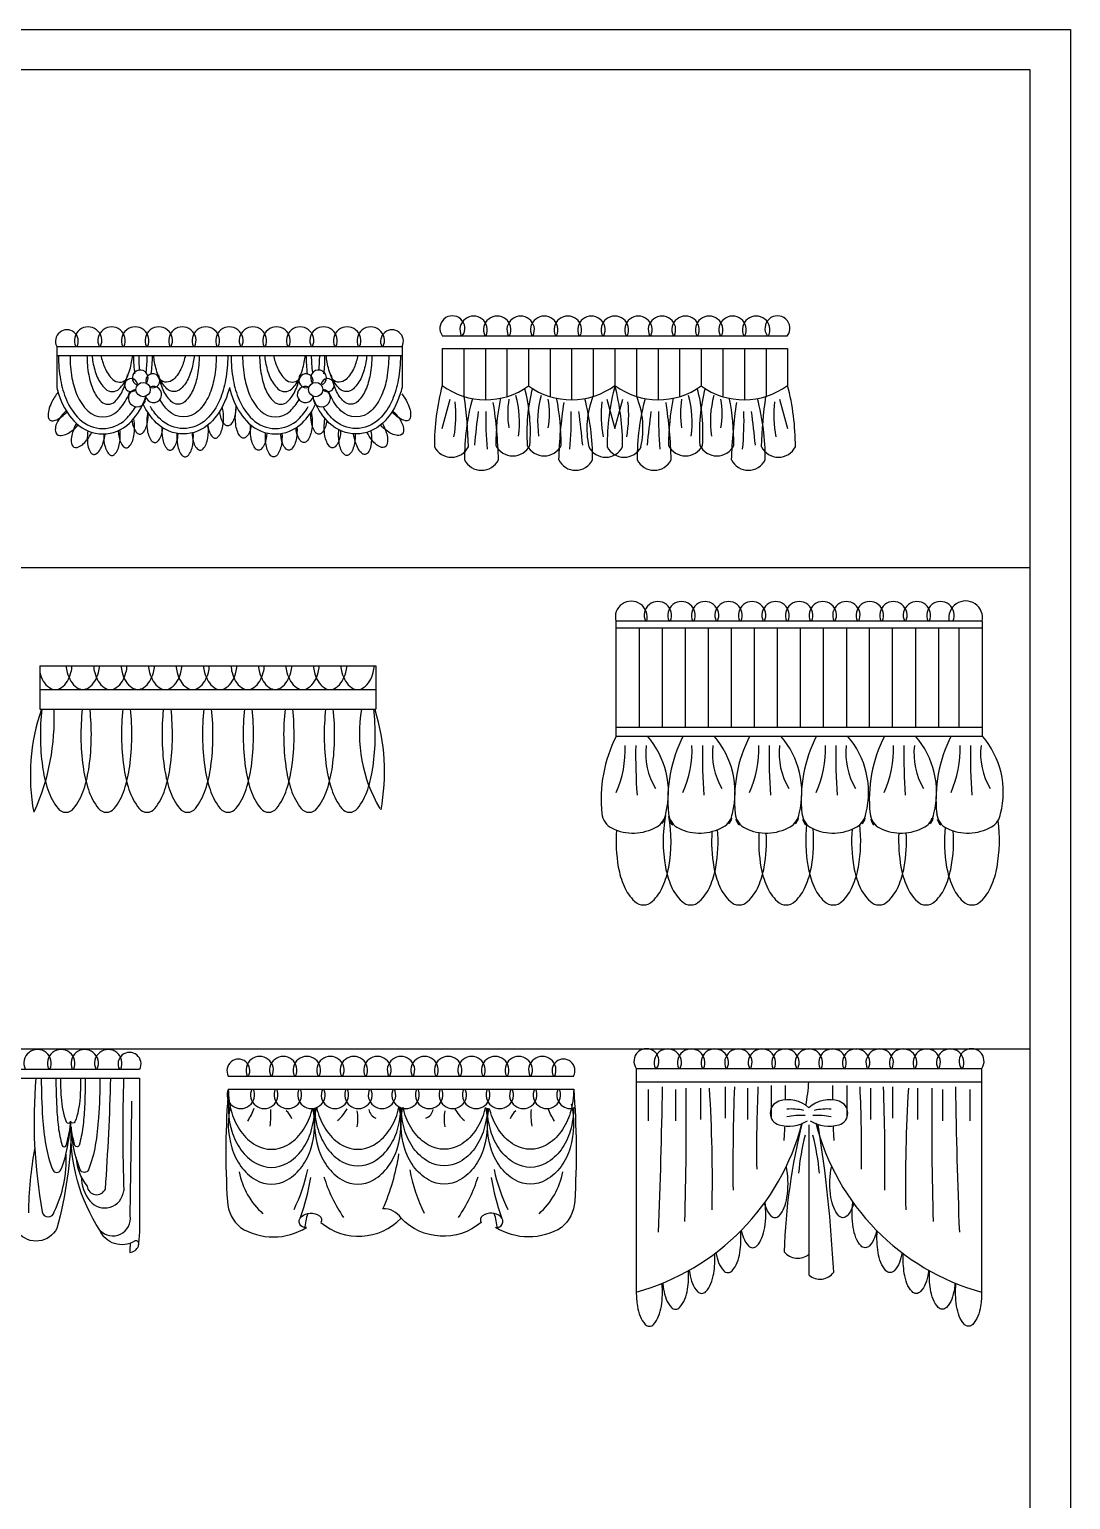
# Model space of a CAD drawing. Header units: inches. Extents: x 8.9 to 51.4, y 16 to 40.8.
# Drawn here: x 21.2 to 29.86, y 28.57 to 40.79 of the extents above; entities that cross this region are included whole.
import ezdxf

# ---------------------------------------------------------------- set-up
doc = ezdxf.new("R2010")
doc.units = ezdxf.units.IN
doc.header["$MEASUREMENT"] = 0
for name, color, linetype in [('02', 2, 'Continuous'), ('4', 4, 'Continuous'), ('kadrbm', 4, 'Continuous')]:
    doc.layers.add(name, color=color, linetype=linetype)

# ---------------------------------------------------------------- blocks, each defined once
blk = doc.blocks.new('kadrbm')
at = {"layer": 'kadrbm', "color": 4}
blk.add_lwpolyline([(0, 0), (0, 24.797), (21, 24.797), (21, 0), (0, 0)], close=True, dxfattribs=at)
blk.add_lwpolyline([(20.663, 0.326), (20.663, 24.46), (0.337, 24.46), (0.337, 0.326), (20.663, 0.326)], dxfattribs=at)

msp = doc.modelspace()

# ---------------------------------------------------------------- linework, layer by layer
at = {"layer": '02'}
for p, q in [((24.636, 38.136), (27.507, 38.136)), ((24.815, 38.136), (24.815, 37.738)), ((24.995, 38.136), (24.995, 37.712)), ((25.174, 38.136), (25.174, 37.742)), ((25.354, 38.136), (25.354, 37.827)), ((25.533, 38.136), (25.533, 37.742)), ((25.712, 38.136), (25.712, 37.712)), ((25.892, 38.136), (25.892, 37.738)), ((26.071, 38.136), (26.071, 37.831)), ((26.251, 38.136), (26.251, 37.738)), ((26.43, 38.136), (26.43, 37.712)), ((26.61, 38.136), (26.61, 37.742)), ((26.789, 38.136), (26.789, 37.827)), ((26.969, 38.136), (26.969, 37.742)), ((27.148, 38.136), (27.148, 37.712)), ((27.328, 38.136), (27.328, 37.738)), ((21.43, 38.08), (24.302, 38.08)), ((26.081, 35.817), (29.127, 35.817)), ((26.273, 35.817), (26.273, 34.991)), ((26.464, 35.817), (26.464, 34.991)), ((26.656, 35.817), (26.656, 34.991)), ((26.847, 35.817), (26.847, 34.991)), ((27.038, 35.817), (27.038, 34.991)), ((27.23, 35.817), (27.23, 34.991)), ((27.421, 35.817), (27.421, 34.991)), ((27.613, 35.817), (27.613, 34.991)), ((27.804, 35.817), (27.804, 34.991)), ((27.996, 35.817), (27.996, 34.991)), ((28.187, 35.817), (28.187, 34.991)), ((28.378, 35.817), (28.378, 34.991)), ((28.57, 35.817), (28.57, 34.991)), ((28.761, 35.817), (28.761, 34.991)), ((28.931, 35.817), (28.931, 34.991)), ((21.289, 35.304), (24.084, 35.304)), ((21.289, 35.141), (24.084, 35.141)), ((26.081, 34.991), (29.127, 34.991)), ((26.081, 34.915), (29.127, 34.915)), ((19.248, 32.074), (22.12, 32.074)), ((26.249, 32.044), (29.121, 32.044)), ((22.857, 31.983), (25.729, 31.983)), ((26.347, 31.979), (26.347, 31.718)), ((26.576, 31.979), (26.576, 31.718)), ((26.782, 31.99), (26.782, 31.729)), ((26.989, 32.001), (26.989, 31.74)), ((27.174, 31.99), (27.174, 31.729)), ((27.37, 32.012), (27.37, 31.751)), ((28.001, 32.012), (28.001, 31.751)), ((28.196, 31.99), (28.196, 31.729)), ((28.381, 32.001), (28.381, 31.74)), ((28.588, 31.99), (28.588, 31.729)), ((28.795, 31.979), (28.795, 31.718)), ((29.023, 31.979), (29.023, 31.718))]:
    msp.add_line(p, q, dxfattribs=at)
for points in [[(21.445, 38.077, 0.043695), (21.462, 37.876, 0.05708), (21.511, 37.71, 0.099506), (21.621, 37.55, 0.405999), (22.005, 37.55, 0.067343), (22.087, 37.654, 0.05708)], [(21.541, 38.077, 0.043695), (21.557, 37.892, 0.05708), (21.6, 37.748, 0.099506), (21.689, 37.619, 0.405999), (21.938, 37.619, 0.099506), (22.026, 37.748, 0.013034), (22.039, 37.78, 0.043695)], [(21.682, 38.08, 0.042356), (21.696, 37.918, 0.05708), (21.733, 37.794, 0.099506), (21.8, 37.697, 0.405999), (21.915, 37.697, 0.099506), (21.981, 37.794, 0.05708), (22.018, 37.918, 0.042356)], [(21.723, 38.08, 0.015011), (21.731, 38.023, 0.05708), (21.768, 37.899, 0.099506), (21.835, 37.802, 0.405999), (21.95, 37.802, 0.099506), (22.016, 37.899, 0.05708), (22.053, 38.023, 0.015011), (22.062, 38.08, 0.043695)], [(21.797, 38.08, 0.047353), (21.83, 37.978, 0.099506), (21.896, 37.881, 0.400739), (22.01, 37.88, 0.099506)], [(22.081, 37.926, -0.032306), (22.071, 38.08, -0.05708)], [(22.121, 37.959, -0.026347), (22.115, 38.08, -0.05708)], [(22.174, 37.937, 0.031034), (22.182, 38.08, 0.05708)], [(22.852, 38.077, -0.043695), (22.835, 37.876, -0.05708), (22.786, 37.71, -0.099506), (22.676, 37.55, -0.405999), (22.292, 37.55, -0.067343), (22.21, 37.654, -0.05708)], [(22.216, 37.926, 0.032306), (22.226, 38.08, 0.05708)], [(22.574, 38.08, -0.015011), (22.566, 38.023, -0.05708), (22.529, 37.899, -0.099506), (22.462, 37.802, -0.405999), (22.347, 37.802, -0.099506), (22.281, 37.899, -0.05708), (22.244, 38.023, -0.015011), (22.236, 38.08, -0.043695)], [(22.615, 38.08, -0.042356), (22.601, 37.918, -0.05708), (22.564, 37.794, -0.099506), (22.497, 37.697, -0.405999), (22.383, 37.697, -0.099506), (22.316, 37.794, -0.05708), (22.279, 37.918, -0.042356)], [(22.5, 38.08, -0.047353), (22.468, 37.978, -0.099506), (22.401, 37.881, -0.400739), (22.287, 37.88, -0.099506)], [(22.756, 38.077, -0.043695), (22.74, 37.892, -0.05708), (22.697, 37.748, -0.099506), (22.608, 37.619, -0.405999), (22.359, 37.619, -0.074869), (22.288, 37.713, -0.013034)], [(22.88, 38.077, 0.043695), (22.898, 37.876, 0.05708), (22.947, 37.71, 0.099506), (23.057, 37.55, 0.405999), (23.441, 37.55, 0.067343), (23.522, 37.654, 0.05708)], [(22.976, 38.077, 0.043695), (22.993, 37.892, 0.05708), (23.036, 37.748, 0.099506), (23.124, 37.619, 0.405999), (23.373, 37.619, 0.074869), (23.445, 37.713, 0.013034)], [(23.117, 38.08, 0.042356), (23.132, 37.918, 0.05708), (23.168, 37.794, 0.099506), (23.235, 37.697, 0.405999), (23.35, 37.697, 0.099506), (23.417, 37.794, 0.05708), (23.453, 37.918, 0.042356)], [(23.158, 38.08, 0.015011), (23.167, 38.023, 0.05708), (23.203, 37.899, 0.099506), (23.27, 37.802, 0.405999), (23.385, 37.802, 0.099506), (23.452, 37.899, 0.05708), (23.488, 38.023, 0.015011), (23.497, 38.08, 0.043695)], [(23.232, 38.08, 0.047353), (23.265, 37.978, 0.099506), (23.332, 37.881, 0.400739), (23.445, 37.88, 0.099506)], [(23.516, 37.926, -0.032306), (23.507, 38.08, -0.05708)], [(23.559, 37.937, -0.031034), (23.55, 38.08, -0.05708)], [(23.611, 37.959, 0.026347), (23.617, 38.08, 0.05708)], [(24.288, 38.077, -0.043695), (24.27, 37.876, -0.05708), (24.221, 37.71, -0.099506), (24.111, 37.55, -0.405999), (23.727, 37.55, -0.067343), (23.646, 37.654, -0.05708)], [(23.652, 37.926, 0.032306), (23.661, 38.08, 0.05708)], [(24.009, 38.08, -0.015011), (24.001, 38.023, -0.05708), (23.964, 37.899, -0.099506), (23.897, 37.802, -0.405999), (23.783, 37.802, -0.099506), (23.716, 37.899, -0.05708), (23.679, 38.023, -0.015011), (23.671, 38.08, -0.043695)], [(24.191, 38.077, -0.043695), (24.175, 37.892, -0.05708), (24.132, 37.748, -0.099506), (24.044, 37.619, -0.405999), (23.794, 37.619, -0.099506), (23.706, 37.748, -0.013034), (23.693, 37.78, -0.043695)], [(24.051, 38.08, -0.042356), (24.036, 37.918, -0.05708), (23.999, 37.794, -0.099506), (23.933, 37.697, -0.405999), (23.818, 37.697, -0.099506), (23.751, 37.794, -0.05708), (23.714, 37.918, -0.042356)], [(23.935, 38.08, -0.047353), (23.903, 37.978, -0.099506), (23.836, 37.881, -0.400739), (23.722, 37.88, -0.099506)], [(22.065, 37.869, 0.005948), (22.068, 37.884, 0.043695)], [(23.668, 37.869, -0.005948), (23.665, 37.884, -0.043695)], [(21.441, 37.775, 0.046326), (21.387, 37.688)], [(24.3, 37.762, -0.039246), (24.345, 37.688, -0.052031), (24.368, 37.627, -0.095297), (24.372, 37.567, -0.438151), (24.33, 37.537, -0.095297), (24.275, 37.56, -0.052031), (24.225, 37.602, -0.00485), (24.217, 37.61, -0.039246)], [(21.387, 37.688, 0.052031), (21.364, 37.627, 0.095297), (21.36, 37.567, 0.438151), (21.402, 37.537, 0.095297), (21.457, 37.56, 0.052031), (21.508, 37.602, 0.00485), (21.515, 37.61, 0.039246)], [(22.685, 37.499, 0.003461), (22.685, 37.493, 0.055034), (22.7, 37.443, 0.097915), (22.726, 37.402, 0.41873), (22.771, 37.402, 0.097915), (22.797, 37.443, 0.055034), (22.812, 37.493, 0.083881), (22.812, 37.631, 0.023331), (22.807, 37.653, 0.097915)], [(22.921, 37.661, -0.041171), (22.915, 37.593, -0.055034), (22.901, 37.543, -0.097915), (22.874, 37.503, -0.41873), (22.83, 37.503, -0.097915), (22.803, 37.543, -0.055034), (22.789, 37.593, -0.013821), (22.786, 37.616, -0.041867)], [(23.048, 37.499, -0.003461), (23.047, 37.493, -0.055034), (23.033, 37.443, -0.097915), (23.006, 37.402, -0.41873), (22.961, 37.402, -0.097915), (22.935, 37.443, -0.055034), (22.921, 37.493, -0.083882), (22.921, 37.631, -0.023331), (22.925, 37.653, -0.097915)], [(21.447, 37.546, 0.061483), (21.424, 37.499, 0.102409), (21.419, 37.45, 0.379875), (21.456, 37.415, 0.102409), (21.504, 37.423, 0.061483), (21.55, 37.449, 0.055916), (21.609, 37.502, 0.061483)], [(21.509, 37.62, 0.068099), (21.447, 37.546)], [(21.594, 37.515, 0.050772), (21.562, 37.44)], [(21.941, 37.454, 0.02593), (21.946, 37.412, 0.055034), (21.96, 37.361, 0.097915), (21.986, 37.321, 0.41873), (22.031, 37.321, 0.097915), (22.058, 37.361, 0.055034), (22.072, 37.412, 0.083881), (22.072, 37.55, 0.006471), (22.071, 37.556, 0.097915)], [(22.056, 37.539, 0.008971), (22.058, 37.524, 0.055034), (22.073, 37.474, 0.097915), (22.099, 37.434, 0.41873), (22.144, 37.434, 0.097915), (22.17, 37.474, 0.055034), (22.185, 37.524, 0.047594), (22.19, 37.603, 0.055034)], [(22.187, 37.608, 0.01585), (22.184, 37.593, 0.083882), (22.184, 37.456)], [(23.549, 37.593, -0.083881), (23.549, 37.456, -0.055034), (23.534, 37.405, -0.097915), (23.508, 37.365, -0.41873), (23.463, 37.365, -0.097915), (23.437, 37.405, -0.055034), (23.422, 37.456, -0.013192), (23.419, 37.477, -0.041867)], [(23.676, 37.539, -0.008971), (23.674, 37.524, -0.055034), (23.66, 37.474, -0.097915), (23.633, 37.434, -0.41873), (23.588, 37.434, -0.097915), (23.562, 37.474, -0.055034), (23.548, 37.524, -0.047594), (23.542, 37.603, -0.055034)], [(23.546, 37.608, -0.01585), (23.549, 37.593, -0.041867)], [(23.792, 37.454, -0.02593), (23.787, 37.412, -0.055034), (23.772, 37.361, -0.097915), (23.746, 37.321, -0.41873), (23.701, 37.321, -0.097915), (23.675, 37.361, -0.055034), (23.66, 37.412, -0.083882), (23.66, 37.55, -0.006471), (23.662, 37.556, -0.097915)], [(24.139, 37.515, -0.050772), (24.171, 37.44, -0.057453), (24.181, 37.387, -0.099779), (24.175, 37.338, -0.403725), (24.132, 37.315, -0.099779), (24.088, 37.338, -0.057453), (24.05, 37.377, -0.046965), (24.01, 37.441, -0.057453)], [(24.223, 37.62, -0.068099), (24.286, 37.546, -0.061483), (24.308, 37.499, -0.102409), (24.314, 37.45, -0.379876), (24.276, 37.415, -0.102409), (24.228, 37.423, -0.061483), (24.182, 37.449, -0.055916), (24.123, 37.502, -0.061483)], [(21.562, 37.44, 0.057453), (21.551, 37.387, 0.099779), (21.557, 37.338, 0.403725), (21.6, 37.315, 0.099779), (21.644, 37.338, 0.057453), (21.682, 37.377, 0.046965), (21.723, 37.441, 0.057453)], [(21.689, 37.453, 0.042336), (21.685, 37.374)], [(21.685, 37.374, 0.053433), (21.693, 37.317, 0.096561), (21.715, 37.27, 0.428974), (21.762, 37.264, 0.096561), (21.795, 37.304, 0.053433), (21.817, 37.357, 0.039314), (21.833, 37.428, 0.040461)], [(21.821, 37.428, 0.047854), (21.826, 37.349)], [(21.826, 37.349, 0.055034), (21.841, 37.298, 0.097915), (21.867, 37.258, 0.41873), (21.912, 37.258, 0.097915), (21.938, 37.298, 0.055034), (21.953, 37.349, 0.068371), (21.956, 37.462, 0.055034)], [(22.184, 37.456, 0.055034), (22.198, 37.405, 0.097915), (22.225, 37.365, 0.41873), (22.269, 37.365, 0.097915), (22.296, 37.405, 0.055034), (22.31, 37.456, 0.013192), (22.313, 37.477, 0.041867)], [(22.304, 37.483, 0.054846), (22.309, 37.393)], [(22.309, 37.393, 0.055034), (22.324, 37.342, 0.097915), (22.35, 37.302, 0.41873), (22.395, 37.302, 0.097915), (22.421, 37.342, 0.055034), (22.436, 37.393, 0.023061), (22.44, 37.431, 0.041867)], [(22.43, 37.432, 0.0582), (22.435, 37.337)], [(22.435, 37.337, 0.055034), (22.449, 37.286, 0.097915), (22.476, 37.246, 0.41873), (22.52, 37.246, 0.097915), (22.547, 37.286, 0.055034), (22.561, 37.337, 0.061855), (22.565, 37.438, 0.055034)], [(22.555, 37.436, 0.026131), (22.56, 37.393, 0.055034), (22.574, 37.342, 0.097915), (22.601, 37.302, 0.41873), (22.646, 37.302, 0.097915), (22.672, 37.342, 0.055034), (22.686, 37.393, 0.067109), (22.69, 37.503, 0.055034)], [(23.177, 37.436, -0.026131), (23.172, 37.393, -0.055034), (23.158, 37.342, -0.097915), (23.131, 37.302, -0.41873), (23.087, 37.302, -0.097915), (23.06, 37.342, -0.055034), (23.046, 37.393, -0.067109), (23.042, 37.503, -0.055034)], [(23.303, 37.432, -0.0582), (23.298, 37.337, -0.055034), (23.283, 37.286, -0.097915), (23.257, 37.246, -0.41873), (23.212, 37.246, -0.097915), (23.186, 37.286, -0.055034), (23.171, 37.337, -0.061855), (23.167, 37.438, -0.055034)], [(23.428, 37.483, -0.054846), (23.423, 37.393, -0.055034), (23.409, 37.342, -0.097915), (23.382, 37.302, -0.41873), (23.338, 37.302, -0.097915), (23.311, 37.342, -0.055034), (23.297, 37.393, -0.023061), (23.292, 37.431, -0.041867)], [(23.912, 37.428, -0.047854), (23.906, 37.349, -0.055034), (23.892, 37.298, -0.097915), (23.865, 37.258, -0.41873), (23.82, 37.258, -0.097915), (23.794, 37.298, -0.055034), (23.78, 37.349, -0.068371), (23.776, 37.462, -0.055034)], [(24.043, 37.453, -0.042336), (24.047, 37.374, -0.053433), (24.039, 37.317, -0.096561), (24.017, 37.27, -0.428974), (23.971, 37.264, -0.096561), (23.937, 37.304, -0.053433), (23.915, 37.357, -0.039314), (23.899, 37.428, -0.040461)], [(21.289, 35.447, 0.001819), (21.289, 35.444, 0.07478), (21.319, 35.373, 0.106996), (21.369, 35.319, 0.309503), (21.469, 35.319)], [(21.469, 35.319, 0.106996), (21.519, 35.373, 0.07478), (21.549, 35.444, 0.036659), (21.559, 35.5, 0.024754)], [(21.508, 35.5, 0.036659), (21.518, 35.444, 0.07478), (21.548, 35.373, 0.106996), (21.598, 35.319, 0.309503), (21.697, 35.319)], [(21.697, 35.319, 0.106996), (21.748, 35.373, 0.07478), (21.777, 35.444, 0.036659), (21.787, 35.5, 0.024754)], [(21.736, 35.5, 0.036659), (21.746, 35.444, 0.07478), (21.776, 35.373, 0.106996), (21.826, 35.319, 0.309503), (21.926, 35.319)], [(21.926, 35.319, 0.106996), (21.976, 35.373, 0.07478), (22.006, 35.444, 0.036659), (22.016, 35.5, 0.024754)], [(21.965, 35.5, 0.036659), (21.975, 35.444, 0.07478), (22.004, 35.373, 0.106996), (22.055, 35.319, 0.309503), (22.154, 35.319)], [(22.154, 35.319, 0.106996), (22.204, 35.373, 0.07478), (22.234, 35.444, 0.036659), (22.244, 35.5, 0.024754)], [(22.193, 35.5, 0.036659), (22.203, 35.444, 0.07478), (22.233, 35.373, 0.106996), (22.283, 35.319, 0.309503), (22.383, 35.319)], [(22.383, 35.319, 0.106996), (22.433, 35.373, 0.07478), (22.463, 35.444, 0.036659), (22.472, 35.5, 0.024754)], [(22.422, 35.5, 0.036659), (22.431, 35.444, 0.07478), (22.461, 35.373, 0.106996), (22.511, 35.319, 0.309503), (22.611, 35.319)], [(22.611, 35.319, 0.106996), (22.661, 35.373, 0.07478), (22.691, 35.444, 0.036659), (22.701, 35.5, 0.024754)], [(22.65, 35.5, 0.036659), (22.66, 35.444, 0.07478), (22.69, 35.373, 0.106996), (22.74, 35.319, 0.309503), (22.84, 35.319)], [(22.84, 35.319, 0.106996), (22.89, 35.373, 0.07478), (22.92, 35.444, 0.036659), (22.929, 35.5, 0.024754)], [(22.879, 35.5, 0.036659), (22.888, 35.444, 0.07478), (22.918, 35.373, 0.106996), (22.968, 35.319, 0.309503), (23.068, 35.319)], [(23.068, 35.319, 0.106996), (23.118, 35.373, 0.07478), (23.148, 35.444, 0.036659), (23.158, 35.5, 0.024754)], [(23.107, 35.5, 0.036659), (23.117, 35.444, 0.07478), (23.147, 35.373, 0.106996), (23.197, 35.319, 0.309503), (23.296, 35.319)], [(23.296, 35.319, 0.106996), (23.346, 35.373, 0.07478), (23.376, 35.444, 0.036659), (23.386, 35.5, 0.024754)], [(23.335, 35.5, 0.036659), (23.345, 35.444, 0.07478), (23.375, 35.373, 0.106996), (23.425, 35.319, 0.309503), (23.525, 35.319)], [(23.525, 35.319, 0.106996), (23.575, 35.373, 0.07478), (23.605, 35.444, 0.036659), (23.614, 35.5, 0.024754)], [(23.564, 35.5, 0.036659), (23.573, 35.444, 0.07478), (23.603, 35.373, 0.106996), (23.653, 35.319, 0.309503), (23.753, 35.319)], [(23.753, 35.319, 0.106996), (23.803, 35.373, 0.07478), (23.833, 35.444, 0.036659), (23.843, 35.5, 0.024754)], [(23.792, 35.5, 0.036659), (23.802, 35.444, 0.07478), (23.832, 35.373, 0.106996), (23.882, 35.319, 0.309503), (23.982, 35.319)], [(23.982, 35.319, 0.106996), (24.032, 35.373, 0.07478), (24.062, 35.444, 0.036659), (24.071, 35.5, 0.024754)], [(21.306, 35.141, 0.060753), (21.312, 34.664, 0.045475), (21.356, 34.472, 0.088394), (21.441, 34.314, 0.483941), (21.571, 34.314)], [(21.571, 34.314, 0.088394), (21.656, 34.472, 0.045475), (21.7, 34.664, 0.060753), (21.707, 35.141, 0.045475)], [(21.643, 35.141, 0.060753), (21.649, 34.664, 0.045475), (21.694, 34.472, 0.088394), (21.778, 34.314, 0.483941), (21.908, 34.314)], [(21.908, 34.314, 0.088394), (21.993, 34.472, 0.045475), (22.037, 34.664, 0.060753), (22.044, 35.141, 0.045475)], [(21.98, 35.141, 0.060753), (21.987, 34.664, 0.045475), (22.031, 34.472, 0.088394), (22.116, 34.314, 0.483941), (22.246, 34.314)], [(22.246, 34.314, 0.088394), (22.33, 34.472, 0.045475), (22.375, 34.664, 0.060753), (22.381, 35.141, 0.045475)], [(22.317, 35.141, 0.060753), (22.324, 34.664, 0.045475), (22.368, 34.472, 0.088394), (22.453, 34.314, 0.483941), (22.583, 34.314)], [(22.583, 34.314, 0.088394), (22.668, 34.472, 0.045475), (22.712, 34.664, 0.060753), (22.718, 35.141, 0.045475)], [(22.654, 35.141, 0.060753), (22.661, 34.664, 0.045475), (22.705, 34.472, 0.088394), (22.79, 34.314, 0.483941), (22.92, 34.314)], [(22.92, 34.314, 0.088394), (23.005, 34.472, 0.045475), (23.049, 34.664, 0.060753), (23.055, 35.141, 0.045475)], [(22.992, 35.141, 0.060753), (22.998, 34.664, 0.045475), (23.042, 34.472, 0.088394), (23.127, 34.314, 0.483941), (23.257, 34.314)], [(23.257, 34.314, 0.088394), (23.342, 34.472, 0.045475), (23.386, 34.664, 0.060753), (23.393, 35.141, 0.045475)], [(23.329, 35.141, 0.060753), (23.335, 34.664, 0.045475), (23.379, 34.472, 0.088394), (23.464, 34.314, 0.483941), (23.594, 34.314)], [(23.594, 34.314, 0.088394), (23.679, 34.472, 0.045475), (23.723, 34.664, 0.060753), (23.73, 35.141, 0.045475)], [(23.666, 35.141, 0.060753), (23.672, 34.664, 0.045475), (23.717, 34.472, 0.088394), (23.801, 34.314, 0.483941), (23.931, 34.314)], [(23.931, 34.314, 0.088394), (24.016, 34.472, 0.045475), (24.061, 34.664, 0.060753), (24.067, 35.141, 0.045475)], [(26.491, 34.256, 0.086872), (26.492, 33.828)], [(26.878, 34.123, 0.05981), (26.894, 33.828)], [(27.269, 34.115, 0.058142), (27.286, 33.828)], [(27.666, 34.184, 0.072119), (27.678, 33.828)], [(28.043, 34.142, 0.063692), (28.058, 33.828)], [(28.432, 34.111, 0.057246), (28.45, 33.828)], [(28.817, 34.159, 0.067002), (28.83, 33.828)], [(21.302, 32.074, 0.017762), (21.313, 31.744, 0.024089), (21.34, 31.516, 0.054459), (21.397, 31.312, 0.67524), (21.465, 31.312, 0.054459), (21.523, 31.516, 0.018684), (21.546, 31.693, 0.017254)], [(21.424, 32.074, 0.01311), (21.43, 31.832, 0.017696), (21.444, 31.666, 0.041211), (21.475, 31.514, 0.748339), (21.509, 31.514, 0.041211), (21.541, 31.666, 0.004689), (21.546, 31.71, 0.0126)], [(21.462, 32.074, 0.019476), (21.467, 31.914, 0.025547), (21.481, 31.806, 0.057304), (21.509, 31.711, 0.659721), (21.544, 31.711, 0.002703), (21.546, 31.715, 0.025547)], [(21.789, 32.074, -0.017762), (21.778, 31.744, -0.024089), (21.751, 31.516, -0.054459), (21.694, 31.312, -0.67524), (21.626, 31.312, -0.054459), (21.568, 31.516, -0.018684), (21.546, 31.693, -0.017254)], [(21.667, 32.074, -0.01311), (21.662, 31.832, -0.017696), (21.647, 31.666, -0.041211), (21.616, 31.514, -0.748339), (21.582, 31.514, -0.041211), (21.55, 31.666, -0.004689), (21.546, 31.71, -0.0126)], [(21.629, 32.074, -0.019476), (21.624, 31.914, -0.025547), (21.61, 31.806, -0.057304), (21.582, 31.711, -0.659721), (21.547, 31.711, -0.002703), (21.546, 31.715, -0.025547)], [(22.857, 31.983, 0.072304), (22.886, 31.785, 0.083535), (22.962, 31.629, 0.106623), (23.085, 31.517, 0.268075), (23.347, 31.517, 0.106623), (23.47, 31.629, 0.083535), (23.546, 31.785, 0.013094), (23.556, 31.82, 0.072304)], [(25.729, 31.983, -0.072304), (25.7, 31.785, -0.083535), (25.624, 31.629, -0.106623), (25.5, 31.517, -0.268075), (25.239, 31.517, -0.106623), (25.116, 31.629, -0.083535), (25.04, 31.785, -0.013094), (25.03, 31.82, -0.072304)], [(22.859, 31.881, 0.090142), (22.886, 31.634)], [(22.876, 31.856, 0.131947), (22.886, 31.495)], [(22.886, 31.634, 0.083535), (22.962, 31.478, 0.106623), (23.085, 31.367, 0.268075), (23.347, 31.367, 0.106623), (23.47, 31.478, 0.083535), (23.546, 31.634, 0.068923), (23.575, 31.823, 0.072304)], [(22.886, 31.495, 0.083535), (22.962, 31.34, 0.106623), (23.085, 31.228, 0.268075), (23.347, 31.228, 0.106623), (23.47, 31.34, 0.083535), (23.546, 31.495, 0.118598), (23.563, 31.821, 0.083535)], [(23.587, 31.827, 0.120833), (23.603, 31.495)], [(23.575, 31.823, 0.064574), (23.603, 31.646, 0.083535), (23.68, 31.49, 0.106623), (23.803, 31.379, 0.268075), (24.064, 31.379, 0.106623), (24.187, 31.49, 0.083535), (24.264, 31.646, 0.065834), (24.292, 31.826, 0.072304)], [(23.592, 31.828, 0.016263), (23.603, 31.785, 0.083535), (23.68, 31.629, 0.106623), (23.803, 31.517, 0.268075), (24.064, 31.517, 0.106623), (24.187, 31.629, 0.083535), (24.264, 31.785, 0.01813), (24.276, 31.833, 0.072304)], [(23.603, 31.495, 0.083535), (23.68, 31.34, 0.106623), (23.803, 31.228, 0.268075), (24.064, 31.228, 0.106623), (24.187, 31.34, 0.083535), (24.264, 31.495, 0.122933), (24.279, 31.832, 0.046669)], [(24.998, 31.827, -0.120833), (24.982, 31.495, -0.083535), (24.906, 31.34, -0.106623), (24.783, 31.228, -0.268075), (24.522, 31.228, -0.106623), (24.398, 31.34, -0.083535), (24.322, 31.495, -0.119285), (24.305, 31.822, -0.046669)], [(25.011, 31.823, -0.064574), (24.982, 31.646, -0.083535), (24.906, 31.49, -0.106623), (24.783, 31.379, -0.268075), (24.522, 31.379, -0.106623), (24.398, 31.49, -0.083535), (24.322, 31.646, -0.065834), (24.294, 31.826, -0.072304)], [(24.994, 31.828, -0.016263), (24.982, 31.785, -0.083535), (24.906, 31.629, -0.106623), (24.783, 31.517, -0.268075), (24.522, 31.517, -0.106623), (24.398, 31.629, -0.083535), (24.322, 31.785, -0.01813), (24.31, 31.833, -0.072304)], [(25.709, 31.856, -0.131947), (25.7, 31.495, -0.083535), (25.624, 31.34, -0.106623), (25.5, 31.228, -0.268075), (25.239, 31.228, -0.106623), (25.116, 31.34, -0.083535), (25.04, 31.495, -0.118598), (25.023, 31.821, -0.083535)], [(25.729, 31.832, -0.072304), (25.7, 31.634, -0.083535), (25.624, 31.478, -0.106623), (25.5, 31.367, -0.268075), (25.239, 31.367, -0.106623), (25.116, 31.478, -0.083535), (25.04, 31.634, -0.068923), (25.011, 31.823, -0.072304)]]:
    msp.add_lwpolyline(points, format="xyb", dxfattribs=at)
for centre in [(22.149, 37.796), (23.584, 37.796)]:
    msp.add_circle(centre, 0.0595, dxfattribs=at)
for centre, radius, start, end in [((24.72, 38.305), 0.104, 324.1434, 215.8566), ((24.897, 38.293), 0.114, 334.6887, 205.3113), ((25.093, 38.293), 0.114, 334.6887, 205.3113), ((25.288, 38.293), 0.114, 334.6887, 205.3113), ((25.484, 38.293), 0.114, 334.6887, 205.3113), ((25.68, 38.293), 0.114, 334.6887, 205.3113), ((25.876, 38.293), 0.114, 334.6887, 205.3113), ((26.071, 38.293), 0.114, 334.6887, 205.3113), ((26.267, 38.293), 0.114, 334.6887, 205.3113), ((26.463, 38.293), 0.114, 334.6887, 205.3113), ((26.659, 38.293), 0.114, 334.6887, 205.3113), ((26.855, 38.293), 0.114, 334.6887, 205.3113), ((27.05, 38.293), 0.114, 334.6887, 205.3113), ((27.246, 38.293), 0.114, 334.6887, 205.3113), ((27.423, 38.305), 0.104, 324.1434, 215.8566), ((21.515, 38.198), 0.095, 332.5716, 207.4284), ((21.691, 38.203), 0.114, 334.6887, 205.3113), ((21.887, 38.203), 0.114, 334.6887, 205.3113), ((22.083, 38.203), 0.114, 334.6887, 205.3113), ((22.279, 38.203), 0.114, 334.6887, 205.3113), ((22.475, 38.203), 0.114, 334.6887, 205.3113), ((22.67, 38.203), 0.114, 334.6887, 205.3113), ((22.866, 38.203), 0.114, 334.6887, 205.3113), ((23.062, 38.203), 0.114, 334.6887, 205.3113), ((23.258, 38.203), 0.114, 334.6887, 205.3113), ((23.454, 38.203), 0.114, 334.6887, 205.3113), ((23.649, 38.203), 0.114, 334.6887, 205.3113), ((23.845, 38.203), 0.114, 334.6887, 205.3113), ((24.041, 38.203), 0.114, 334.6887, 205.3113), ((24.218, 38.198), 0.095, 332.5716, 207.4284), ((22.049, 37.833), 0.0542, 7.5388, 317.3479), ((22.125, 37.893), 0.0653, 318.4209, 248.9094), ((22.229, 37.869), 0.0584, 245.3584, 198.5288), ((23.503, 37.869), 0.0584, 341.4712, 294.6416), ((23.607, 37.893), 0.0653, 291.0906, 221.5791), ((23.683, 37.833), 0.0542, 222.6521, 172.4612), ((22.098, 37.725), 0.0721, 97.3887, 12.5016), ((22.235, 37.755), 0.0677, 192.4785, 116.3958), ((23.498, 37.755), 0.0677, 63.6042, 347.5215), ((23.634, 37.725), 0.0721, 167.4984, 82.6113), ((24.997, 38.318), 0.607, 233.4036, 305.9217), ((25.71, 38.318), 0.607, 234.0783, 306.5964), ((26.433, 38.318), 0.607, 233.4036, 305.9217), ((27.145, 38.318), 0.607, 234.0783, 306.5964), ((3.057, 43.473), 22.398, 344.46, 345.1045), ((23.716, 37.586), 1.034, 349.8018, 6.0302), ((25.903, 37.596), 0.723, 170.5002, 189.4998), ((24.441, 37.527), 0.837, 351.8552, 15.3023), ((26.266, 37.527), 0.837, 164.6977, 188.1448), ((24.804, 37.596), 0.723, 350.5002, 9.4998), ((26.991, 37.586), 1.034, 173.9698, 190.1982), ((47.651, 43.473), 22.398, 194.8955, 195.54), ((4.492, 43.473), 22.398, 344.46, 345.1045), ((25.152, 37.586), 1.034, 349.8018, 6.0302), ((27.339, 37.596), 0.723, 170.5002, 189.4998), ((25.877, 37.527), 0.837, 351.8552, 15.3023), ((27.702, 37.527), 0.837, 164.6977, 188.1448), ((26.24, 37.596), 0.723, 350.5002, 9.4998), ((28.427, 37.586), 1.034, 173.9698, 190.1982), ((49.086, 43.473), 22.398, 194.8955, 195.54), ((31.779, 36.697), 6.905, 172.3631, 174.7106), ((27.506, 37.543), 2.508, 178.3641, 185.5215), ((23.201, 37.543), 2.508, 354.4785, 1.6359), ((18.928, 36.697), 6.905, 5.2894, 7.6369), ((33.215, 36.697), 6.905, 172.3631, 174.7106), ((28.942, 37.543), 2.508, 178.3641, 185.5215), ((24.637, 37.543), 2.508, 354.4785, 1.6359), ((20.364, 36.697), 6.905, 5.2894, 7.6369), ((26.208, 35.904), 0.133, 345.5871, 194.4129), ((26.429, 35.92), 0.114, 334.6887, 205.3113), ((26.625, 35.92), 0.114, 334.6887, 205.3113), ((26.821, 35.92), 0.114, 334.6887, 205.3113), ((27.017, 35.92), 0.114, 334.6887, 205.3113), ((27.212, 35.92), 0.114, 334.6887, 205.3113), ((27.408, 35.92), 0.114, 334.6887, 205.3113), ((27.604, 35.92), 0.114, 334.6887, 205.3113), ((27.8, 35.92), 0.114, 334.6887, 205.3113), ((27.996, 35.92), 0.114, 334.6887, 205.3113), ((28.191, 35.92), 0.114, 334.6887, 205.3113), ((28.387, 35.92), 0.114, 334.6887, 205.3113), ((28.583, 35.92), 0.114, 334.6887, 205.3113), ((28.779, 35.92), 0.114, 334.6887, 205.3113), ((28.988, 35.898), 0.141, 349.1886, 190.8114), ((22.905, 34.588), 1.694, 161.017, 190.3775), ((19.542, 35.06), 1.868, 335.7438, 2.4708), ((25.164, 34.935), 1.217, 170.2629, 210.6259), ((22.427, 34.618), 1.729, 349.4753, 17.3422), ((25.272, 34.808), 0.886, 335.9866, 1.9918), ((30.584, 34.746), 4.34, 178.7803, 184.2366), ((26.907, 34.773), 0.579, 173.524, 210.444), ((25.806, 34.449), 0.711, 345.7404, 40.9651), ((27.673, 34.39), 1.161, 153.1772, 185.8866), ((25.827, 34.808), 0.886, 335.9866, 1.9918), ((31.139, 34.746), 4.34, 178.7803, 184.2366), ((27.461, 34.773), 0.579, 173.524, 210.444), ((26.36, 34.449), 0.711, 345.7404, 40.9651), ((28.227, 34.39), 1.161, 153.1772, 185.8866), ((26.382, 34.808), 0.886, 335.9866, 1.9918), ((31.693, 34.746), 4.34, 178.7803, 184.2366), ((28.016, 34.773), 0.579, 173.524, 210.444), ((26.915, 34.449), 0.711, 345.7404, 40.9651), ((28.782, 34.39), 1.161, 153.1772, 185.8866), ((26.936, 34.808), 0.886, 335.9866, 1.9918), ((32.248, 34.746), 4.34, 178.7803, 184.2366), ((28.571, 34.773), 0.579, 173.524, 210.444), ((27.47, 34.449), 0.711, 345.7404, 40.9651), ((29.348, 34.39), 1.161, 153.1772, 185.8866), ((27.502, 34.808), 0.886, 335.9866, 1.9918), ((32.814, 34.746), 4.34, 178.7803, 184.2366), ((29.137, 34.773), 0.579, 173.524, 210.444), ((28.035, 34.449), 0.711, 345.7404, 40.9651), ((29.902, 34.39), 1.161, 153.1772, 185.8866), ((28.057, 34.808), 0.886, 335.9866, 1.9918), ((33.368, 34.746), 4.34, 178.7803, 184.2366), ((29.691, 34.773), 0.579, 173.524, 210.444), ((26.344, 34.294), 0.152, 299.5694, 352.0695), ((26.419, 34.246), 0.0705, 306.8278, 350.4061), ((26.669, 34.287), 0.152, 185.8866, 244.1958), ((26.592, 34.237), 0.0705, 188.1002, 236.0537), ((26.898, 34.294), 0.152, 299.5694, 352.0695), ((26.974, 34.246), 0.0705, 306.8278, 350.4061), ((27.223, 34.287), 0.152, 185.8866, 244.1958), ((27.147, 34.237), 0.0705, 188.1002, 236.0537), ((27.453, 34.294), 0.152, 299.5694, 352.0695), ((27.528, 34.246), 0.0705, 306.8278, 350.4061), ((27.778, 34.287), 0.152, 185.8866, 244.1958), ((27.702, 34.237), 0.0705, 188.1002, 236.0537), ((28.008, 34.294), 0.152, 299.5694, 352.0695), ((28.083, 34.246), 0.0705, 306.8278, 350.4061), ((28.344, 34.287), 0.152, 185.8866, 244.1958), ((28.268, 34.237), 0.0705, 188.1002, 236.0537), ((28.574, 34.294), 0.152, 299.5694, 352.0695), ((28.638, 34.246), 0.0705, 306.8278, 350.4061), ((28.649, 34.246), 0.0705, 306.8278, 350.4061), ((28.898, 34.287), 0.152, 185.8866, 244.1958), ((28.822, 34.237), 0.0705, 188.1002, 236.0537), ((26.222, 34.51), 0.4, 244.1958, 299.5694), ((26.776, 34.51), 0.4, 244.1958, 299.5694), ((27.331, 34.51), 0.4, 244.1958, 299.5694), ((27.886, 34.51), 0.4, 244.1958, 299.5694), ((28.451, 34.51), 0.4, 244.1958, 299.5694), ((29.006, 34.51), 0.4, 244.1958, 299.5694), ((21.271, 32.197), 0.114, 334.6887, 205.3113), ((21.467, 32.197), 0.114, 334.6887, 205.3113), ((21.663, 32.197), 0.114, 334.6887, 205.3113), ((21.859, 32.197), 0.114, 334.6887, 205.3113), ((22.036, 32.192), 0.0954, 332.0293, 207.9707), ((22.941, 32.136), 0.0955, 331.9206, 208.0794), ((23.118, 32.14), 0.114, 334.6887, 205.3113), ((23.314, 32.14), 0.114, 334.6887, 205.3113), ((23.51, 32.14), 0.114, 334.6887, 205.3113), ((23.706, 32.14), 0.114, 334.6887, 205.3113), ((23.901, 32.14), 0.114, 334.6887, 205.3113), ((24.097, 32.14), 0.114, 334.6887, 205.3113), ((24.293, 32.14), 0.114, 334.6887, 205.3113), ((24.489, 32.14), 0.114, 334.6887, 205.3113), ((24.685, 32.14), 0.114, 334.6887, 205.3113), ((24.88, 32.14), 0.114, 334.6887, 205.3113), ((25.076, 32.14), 0.114, 334.6887, 205.3113), ((25.272, 32.14), 0.114, 334.6887, 205.3113), ((25.468, 32.14), 0.114, 334.6887, 205.3113), ((25.644, 32.136), 0.0955, 331.9206, 208.0794), ((25.484, 31.719), 4.242, 175.2026, 190.2849), ((3.034, 32.522), 18.851, 355.8318, 358.6379), ((38.201, 31.635), 16.221, 178.4487, 181.7598), ((25.721, 32.191), 1.969, 349.9048, 355.7129), ((22.961, 31.934), 0.114, 154.6887, 25.3113), ((23.156, 31.934), 0.114, 154.6887, 25.3113), ((23.352, 31.934), 0.114, 154.6887, 25.3113), ((23.548, 31.934), 0.114, 154.6887, 25.3113), ((23.744, 31.934), 0.114, 154.6887, 25.3113), ((23.939, 31.934), 0.114, 154.6887, 25.3113), ((24.135, 31.934), 0.114, 154.6887, 25.3113), ((24.331, 31.934), 0.114, 154.6887, 25.3113), ((24.527, 31.934), 0.114, 154.6887, 25.3113), ((24.723, 31.934), 0.114, 154.6887, 25.3113), ((24.918, 31.934), 0.114, 154.6887, 25.3113), ((25.114, 31.934), 0.114, 154.6887, 25.3113), ((25.31, 31.934), 0.114, 154.6887, 25.3113), ((25.506, 31.934), 0.114, 154.6887, 25.3113), ((25.702, 31.934), 0.114, 154.6887, 283.7623), ((-24.457, 32.774), 50.93, 357.7719, 359.1297), ((-0.487, 31.702), 27.152, 358.268, 0.6078), ((14.242, 31.213), 12.64, 358.9407, 3.525), ((46.367, 31.327), 19.314, 178.0004, 180.5482), ((37.863, 31.49), 10.614, 177.2412, 180.9389), ((27.511, 31.629), 0.264, 48.705, 106.7815), ((22.694, 31.898), 4.797, 359.93, 1.3633), ((27.859, 31.629), 0.264, 73.2185, 131.295), ((32.677, 31.898), 4.797, 178.6367, 180.07), ((17.508, 31.49), 10.614, 359.0611, 2.7588), ((9.003, 31.327), 19.314, 359.4518, 1.9996), ((41.128, 31.213), 12.64, 176.475, 181.0593), ((55.858, 31.702), 27.152, 179.3922, 181.732), ((79.827, 32.774), 50.93, 180.8703, 182.2281), ((-167.057, 34.436), 189.13, 358.93822, 359.22625), ((22.462, 32.063), 0.656, 328.1024, 338.7118), ((22.516, 31.774), 0.696, 351.79, 3.2249), ((23.239, 31.678), 0.158, 21.0292, 51.0917), ((23.564, 31.967), 0.317, 309.5595, 332.1847), ((23.568, 31.735), 0.367, 349.5986, 10.4014), ((24.118, 31.83), 0.0948, 190.0906, 249.5889), ((24.467, 31.83), 0.0948, 290.4111, 349.9094), ((25.018, 31.735), 0.367, 169.5986, 190.4014), ((25.022, 31.967), 0.317, 207.8153, 230.4405), ((25.347, 31.678), 0.158, 128.9083, 158.9708), ((26.069, 31.774), 0.696, 176.7751, 188.21), ((26.124, 32.063), 0.656, 201.2882, 211.8976), ((27.465, 31.783), 0.102, 106.7815, 253.2185), ((27.533, 31.315), 0.502, 77.4796, 93.7289), ((27.838, 31.315), 0.502, 86.2711, 102.5204), ((27.906, 31.783), 0.102, 286.7815, 73.2185), ((25.721, 32.191), 1.969, 285.5542, 345.4111), ((27.516, 31.986), 0.311, 254.9352, 300.5848), ((22.694, 31.898), 4.797, 355.907, 357.3573), ((27.615, 31.223), 0.54, 85.9582, 102.2076), ((27.854, 31.986), 0.311, 239.4152, 285.0648), ((27.756, 31.223), 0.54, 77.7924, 94.0418), ((29.649, 32.191), 1.969, 194.3776, 254.4458), ((32.677, 31.898), 4.797, 182.6427, 184.093), ((29.627, 31.096), 2.037, 165.7081, 174.7141), ((25.744, 31.096), 2.037, 5.2859, 14.2919), ((24.425, 30.905), 3.231, 169.628, 179.1331), ((20.546, 31.39), 0.963, 333.5797, 3.1294), ((22.035, 31.446), 0.445, 184.3683, 217.6214), ((23.571, 31.42), 0.637, 191.2857, 228.0509), ((22.189, 31.588), 1.357, 333.5028, 348.3389), ((25.699, 31.556), 1.355, 190.3747, 206.5369), ((26.396, 31.588), 1.357, 191.6611, 206.4972), ((25.015, 31.42), 0.637, 311.9491, 348.7143), ((21.984, 31.267), 0.351, 181.773, 217.6375), ((21.762, 31.185), 0.0801, 187.5851, 335.3737), ((21.504, 31.59), 2.067, 340.9726, 350.457), ((24.888, 31.642), 1.296, 197.4645, 214.0714), ((23.698, 31.642), 1.296, 325.9286, 342.5355), ((27.082, 31.59), 2.067, 189.543, 199.0274), ((21.829, 31.154), 0.159, 219.3501, 353.726), ((21.359, 30.971), 0.0503, 190.2849, 349.7151), ((21.897, 30.908), 0.146, 222.5779, 9.1003)]:
    msp.add_arc(centre, radius, start, end, dxfattribs=at)
at = {"layer": '4'}
for p, q in [((21.43, 38.154), (24.302, 38.154)), ((21.43, 38.154), (21.43, 37.814)), ((24.302, 38.154), (24.302, 37.814)), ((24.636, 38.244), (27.507, 38.244)), ((24.636, 38.136), (24.636, 37.831)), ((27.507, 38.136), (27.507, 37.831)), ((9.198, 36.318), (29.524, 36.318)), ((21.289, 35.5), (24.084, 35.5)), ((21.289, 35.5), (21.289, 35.141)), ((24.084, 35.5), (24.084, 35.141)), ((9.198, 32.318), (29.524, 32.318)), ((19.248, 32.148), (22.12, 32.148)), ((26.249, 32.153), (26.249, 30.294)), ((26.249, 32.153), (29.121, 32.153)), ((29.121, 32.153), (29.121, 30.294)), ((22.857, 32.091), (25.729, 32.091)), ((27.685, 31.686), (27.685, 30.436))]:
    msp.add_line(p, q, dxfattribs=at)
for points in [[(21.43, 37.814, 0.03996), (21.471, 37.693, 0.099506), (21.591, 37.518, 0.405999), (22.036, 37.518, 0.099506), (22.155, 37.693, 0.012539), (22.17, 37.73, 0.043695)], [(22.867, 37.814, -0.03996), (22.826, 37.693, -0.099506), (22.706, 37.518, -0.405999), (22.261, 37.518, -0.090078), (22.15, 37.674, -0.012539)], [(22.866, 37.814, 0.03996), (22.906, 37.693, 0.099506), (23.026, 37.518, 0.405999), (23.471, 37.518, 0.090078), (23.583, 37.674, 0.012539)], [(24.302, 37.814, -0.03996), (24.261, 37.693, -0.099506), (24.142, 37.518, -0.405999), (23.697, 37.518, -0.099506), (23.577, 37.693, -0.012539), (23.562, 37.73, -0.043695)], [(29.203, 34.162, 0.233168), (29.279, 34.273, 0.245738), (29.127, 34.915), (29.127, 35.871), (26.081, 35.871)], [(26.1, 33.828, 0.057395), (26.148, 33.668, 0.099737), (26.235, 33.543, 0.404074), (26.384, 33.543, 0.099737), (26.471, 33.668, 0.057395), (26.519, 33.828, 0.085441), (26.521, 34.249, 0.057395)], [(28.83, 33.828, 0.057395), (28.878, 33.668, 0.099737), (28.965, 33.543, 0.404074), (29.115, 33.543, 0.099737), (29.201, 33.668, 0.057395), (29.249, 33.828, 0.078119), (29.257, 34.213, 0.057395)], [(26.085, 34.134, 0.062073), (26.1, 33.828)], [(26.492, 33.828, 0.057395), (26.54, 33.668, 0.099737), (26.627, 33.543, 0.404074), (26.776, 33.543, 0.099737), (26.863, 33.668, 0.057395), (26.911, 33.828, 0.063065), (26.926, 34.139, 0.057395)], [(26.894, 33.828, 0.057395), (26.942, 33.668, 0.099737), (27.029, 33.543, 0.404074), (27.178, 33.543, 0.099737), (27.265, 33.668, 0.057395), (27.313, 33.828, 0.057156), (27.33, 34.11, 0.057395)], [(27.286, 33.828, 0.057395), (27.334, 33.668, 0.099737), (27.421, 33.543, 0.404074), (27.57, 33.543, 0.099737), (27.657, 33.668, 0.057395), (27.705, 33.828, 0.064502), (27.72, 34.146, 0.057395)], [(27.678, 33.828, 0.057395), (27.725, 33.668, 0.099737), (27.812, 33.543, 0.404074), (27.962, 33.543, 0.099737), (28.048, 33.668, 0.057395), (28.096, 33.828, 0.071325), (28.108, 34.18, 0.057395)], [(28.058, 33.828, 0.057395), (28.106, 33.668, 0.099737), (28.193, 33.543, 0.404074), (28.342, 33.543, 0.099737), (28.429, 33.668, 0.057395), (28.477, 33.828, 0.057621), (28.494, 34.112, 0.057395)], [(28.45, 33.828, 0.057395), (28.498, 33.668, 0.099737), (28.584, 33.543, 0.404074), (28.734, 33.543, 0.099737), (28.821, 33.668, 0.057395), (28.868, 33.828, 0.060985), (28.885, 34.129, 0.057395)], [(22.12, 32.074), (22.12, 30.836, -0.015757), (22.111, 30.707)], [(22.857, 31.983, 0.034155), (22.849, 31.048, 0.204918), (22.958, 30.832, 0.286199), (23.507, 30.832, -0.756791), (23.464, 30.922, -0.349406), (23.615, 30.928, -0.376122), (23.627, 30.874, 0.396255), (24.293, 30.91)], [(25.729, 31.983, -0.034155), (25.737, 31.048, -0.204918), (25.628, 30.832, -0.286199), (25.079, 30.832, 0.756791), (25.122, 30.922, 0.349406), (24.971, 30.928, 0.376122), (24.959, 30.874, -0.396255), (24.293, 30.91, 0.274239), (24.143, 30.987, 0.065157), (24.276, 31.444, 0.065157)], [(22.04, 30.701, -0.009703), (22.038, 30.625, 0.300988), (22.109, 30.678, 0.00783), (22.112, 30.694, 0.655046), (22.076, 30.719, -0.463524), (21.789, 30.81, -0.154385), (21.55, 31.666, -0.065478), (21.431, 30.825, -0.538911), (21.112, 30.787, -0.074832), (20.971, 31.339)], [(27.314, 31.032, 0.022577), (27.326, 30.997, 0.095615), (27.368, 30.929, 0.435878), (27.437, 30.929, 0.095615), (27.479, 30.997, 0.052375), (27.502, 31.081, 0.07921), (27.502, 31.312, 0.016659), (27.497, 31.339, 0.095615)], [(28.057, 31.032, -0.022577), (28.045, 30.997, -0.095615), (28.003, 30.929, -0.435878), (27.933, 30.929, -0.095615), (27.891, 30.997, -0.052375), (27.868, 31.081, -0.07921), (27.868, 31.312, -0.016659), (27.874, 31.339, -0.095615)], [(27.122, 30.807, 0.037973), (27.141, 30.747, 0.095615), (27.183, 30.679, 0.435878), (27.252, 30.679, 0.095615), (27.294, 30.747, 0.052375), (27.317, 30.831, 0.072171), (27.32, 31.041, 0.052375)], [(28.248, 30.807, -0.037973), (28.23, 30.747, -0.095615), (28.188, 30.679, -0.435878), (28.118, 30.679, -0.095615), (28.076, 30.747, -0.052375), (28.053, 30.831, -0.072171), (28.05, 31.041, -0.052375)], [(26.912, 30.622, 0.051111), (26.934, 30.54, 0.095615), (26.976, 30.472, 0.435878), (27.046, 30.472, 0.095615), (27.088, 30.54, 0.052375), (27.11, 30.625, 0.060809), (27.117, 30.802, 0.052375)], [(28.459, 30.622, -0.051111), (28.437, 30.54, -0.095615), (28.394, 30.472, -0.435878), (28.325, 30.472, -0.095615), (28.283, 30.54, -0.052375), (28.26, 30.625, -0.060809), (28.253, 30.802, -0.052375)], [(26.69, 30.477, 0.009016), (26.694, 30.451, 0.052375), (26.716, 30.366, 0.095615), (26.759, 30.299, 0.435878), (26.828, 30.299, 0.095615), (26.87, 30.366, 0.052375), (26.893, 30.451, 0.056016), (26.901, 30.614, 0.052375)], [(28.68, 30.477, -0.009016), (28.677, 30.451, -0.052375), (28.654, 30.366, -0.095615), (28.612, 30.299, -0.435878), (28.542, 30.299, -0.095615), (28.5, 30.366, -0.052375), (28.478, 30.451, -0.056016), (28.47, 30.614, -0.052375)], [(26.47, 30.37, 0.017109), (26.476, 30.32, 0.052375), (26.499, 30.236, 0.095615), (26.541, 30.168, 0.435878), (26.61, 30.168, 0.095615), (26.653, 30.236, 0.052375), (26.675, 30.32, 0.052414), (26.684, 30.473, 0.052375)], [(28.9, 30.37, -0.017109), (28.894, 30.32, -0.052375), (28.872, 30.236, -0.095615), (28.829, 30.168, -0.435878), (28.76, 30.168, -0.095615), (28.718, 30.236, -0.052375), (28.695, 30.32, -0.052414), (28.687, 30.473, -0.052375)], [(26.249, 30.294, 0.039543), (26.259, 30.179, 0.052375), (26.281, 30.094, 0.095615), (26.324, 30.027, 0.435878), (26.393, 30.027, 0.095615), (26.435, 30.094, 0.052375), (26.458, 30.179, 0.064558), (26.463, 30.367, 0.052375)], [(29.121, 30.294, -0.039543), (29.112, 30.179, -0.052375), (29.089, 30.094, -0.095615), (29.047, 30.027, -0.435878), (28.978, 30.027, -0.095615), (28.935, 30.094, -0.052375), (28.913, 30.179, -0.064558), (28.907, 30.367, -0.052375)]]:
    msp.add_lwpolyline(points, format="xyb", dxfattribs=at)
msp.add_lwpolyline([(26.08, 35.871), (26.08, 34.915)], dxfattribs=at)
for centre, radius, start, end in [((26.509, 37.332), 1.938, 165.0861, 180.3542), ((23.916, 37.44), 1.453, 355.686, 14.7099), ((26.792, 37.44), 1.453, 165.2901, 184.314), ((27.945, 37.332), 1.938, 165.0861, 180.3542), ((24.198, 37.332), 1.938, 359.6458, 14.9139), ((25.351, 37.44), 1.453, 355.686, 14.7099), ((28.227, 37.44), 1.453, 165.2901, 184.314), ((25.634, 37.332), 1.938, 359.6458, 14.9139), ((20.812, 37.194), 4.044, 1.7935, 7.7232), ((26.759, 37.224), 1.938, 165.0861, 180.3542), ((21.062, 37.085), 4.044, 1.7935, 8.6023), ((27.02, 37.343), 1.938, 168.5958, 180.3542), ((23.687, 37.343), 1.938, 359.6458, 11.4042), ((29.645, 37.085), 4.044, 171.3977, 178.2065), ((23.948, 37.224), 1.938, 359.6458, 14.9139), ((26.543, 37.473), 0.705, 157.9958, 192.4875), ((25.6, 37.473), 0.705, 347.5125, 22.0042), ((28.195, 37.224), 1.938, 165.0861, 180.3542), ((22.498, 37.085), 4.044, 1.7935, 8.6023), ((28.456, 37.343), 1.938, 168.5958, 180.3542), ((25.123, 37.343), 1.938, 359.6458, 11.4042), ((31.081, 37.085), 4.044, 171.3977, 178.2065), ((25.384, 37.224), 1.938, 359.6458, 14.9139), ((31.331, 37.194), 4.044, 172.2768, 178.2065), ((24.712, 37.392), 0.158, 206.8195, 333.1805), ((25.223, 37.403), 0.158, 206.8195, 333.1805), ((25.484, 37.403), 0.158, 206.8195, 333.1805), ((25.995, 37.392), 0.158, 206.8195, 333.1805), ((26.148, 37.392), 0.158, 206.8195, 333.1805), ((26.659, 37.403), 0.158, 206.8195, 333.1805), ((26.92, 37.403), 0.158, 206.8195, 333.1805), ((27.431, 37.392), 0.158, 206.8195, 333.1805), ((24.962, 37.283), 0.158, 206.8195, 333.1805), ((25.745, 37.283), 0.158, 206.8195, 333.1805), ((26.398, 37.283), 0.158, 206.8195, 333.1805), ((27.181, 37.283), 0.158, 206.8195, 333.1805), ((27.118, 34.39), 1.161, 153.1772, 185.8866), ((26.114, 34.287), 0.152, 185.8866, 244.1958), ((26.334, 32.214), 0.104, 324.1434, 215.8566), ((26.511, 32.202), 0.114, 334.6887, 205.3113), ((26.706, 32.202), 0.114, 334.6887, 205.3113), ((26.902, 32.202), 0.114, 334.6887, 205.3113), ((27.098, 32.202), 0.114, 334.6887, 205.3113), ((27.294, 32.202), 0.114, 334.6887, 205.3113), ((27.489, 32.202), 0.114, 334.6887, 205.3113), ((27.685, 32.202), 0.114, 334.6887, 205.3113), ((27.881, 32.202), 0.114, 334.6887, 205.3113), ((28.077, 32.202), 0.114, 334.6887, 205.3113), ((28.273, 32.202), 0.114, 334.6887, 205.3113), ((28.468, 32.202), 0.114, 334.6887, 205.3113), ((28.664, 32.202), 0.114, 334.6887, 205.3113), ((28.86, 32.202), 0.114, 334.6887, 205.3113), ((29.037, 32.214), 0.104, 324.1434, 215.8566), ((32.485, 30.474), 5.009, 165.8041, 178.2024), ((16.021, 29.838), 11.886, 2.9992, 8.9584), ((23.94, 30.797), 0.448, 160.2539, 176.6914), ((24.646, 30.797), 0.448, 3.3086, 19.7461), ((27.592, 30.721), 0.145, 218.2682, 309.7218), ((27.777, 30.546), 0.143, 230.4209, 323.017)]:
    msp.add_arc(centre, radius, start, end, dxfattribs=at)

# ---------------------------------------------------------------- block references
at = {"layer": 'kadrbm'}
msp.add_blockref('kadrbm', (8.861, 15.992), dxfattribs=at)

doc.saveas('drawing.dxf')
